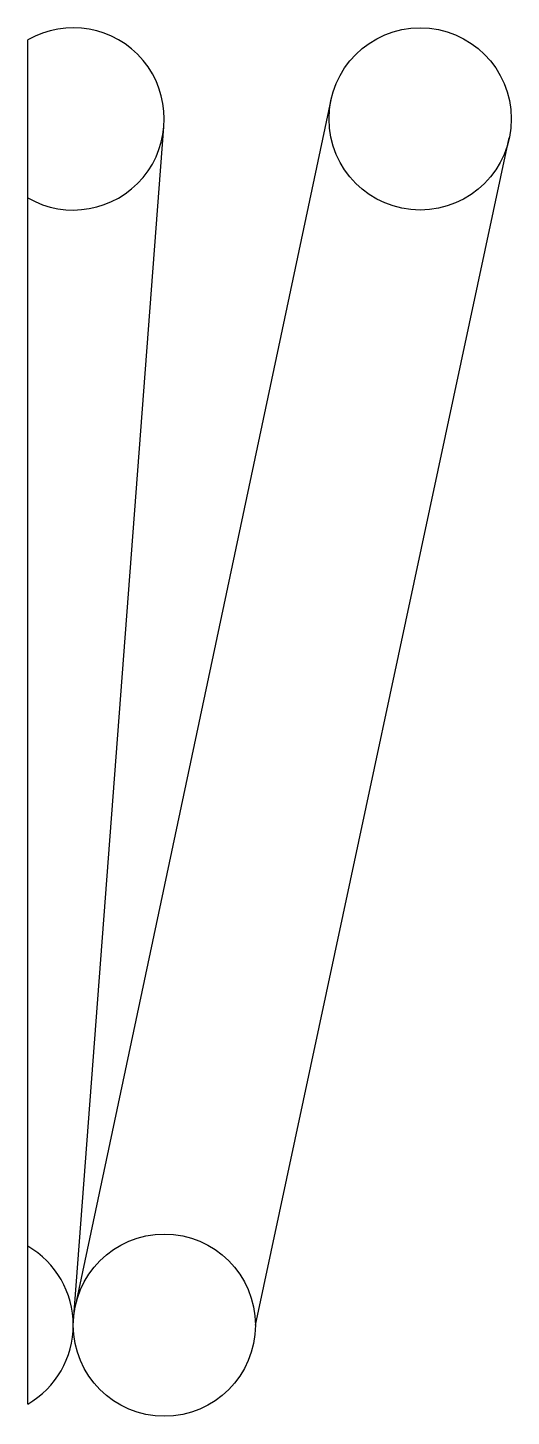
# Model space of a CAD drawing. Extents: x -32.1 to 18.9, y -1.4 to 77.2.
# Drawn here: x -32.11 to -26.53, y 61.23 to 77.23 of the extents above.
import ezdxf

# ---------------------------------------------------------------- set-up
doc = ezdxf.new("R2010")
doc.units = 0
doc.header["$LTSCALE"] = 0.25
doc.layers.get('0').update_dxf_attribs({"linetype": 'CONTINUOUS'})

msp = doc.modelspace()

# ---------------------------------------------------------------- linework, layer by layer
at = {"color": 7, "linetype": 'CONTINUOUS'}
for p, q in [((-32.108, 61.367), (-32.108, 77.086)), ((-31.543, 62.564), (-28.61, 76.394)), ((-31.583, 62.276), (-30.537, 76.085)), ((-29.483, 62.276), (-26.556, 75.957))]:
    msp.add_line(p, q, dxfattribs=at)
for centre in [(-27.583, 76.176), (-30.533, 62.276)]:
    msp.add_circle(centre, 1.05, dxfattribs=at)
for centre, start, end in [((-31.583, 76.176), 240, 120), ((-32.633, 62.276), 300, 60)]:
    msp.add_arc(centre, 1.05, start, end, dxfattribs=at)

doc.saveas('drawing.dxf')
